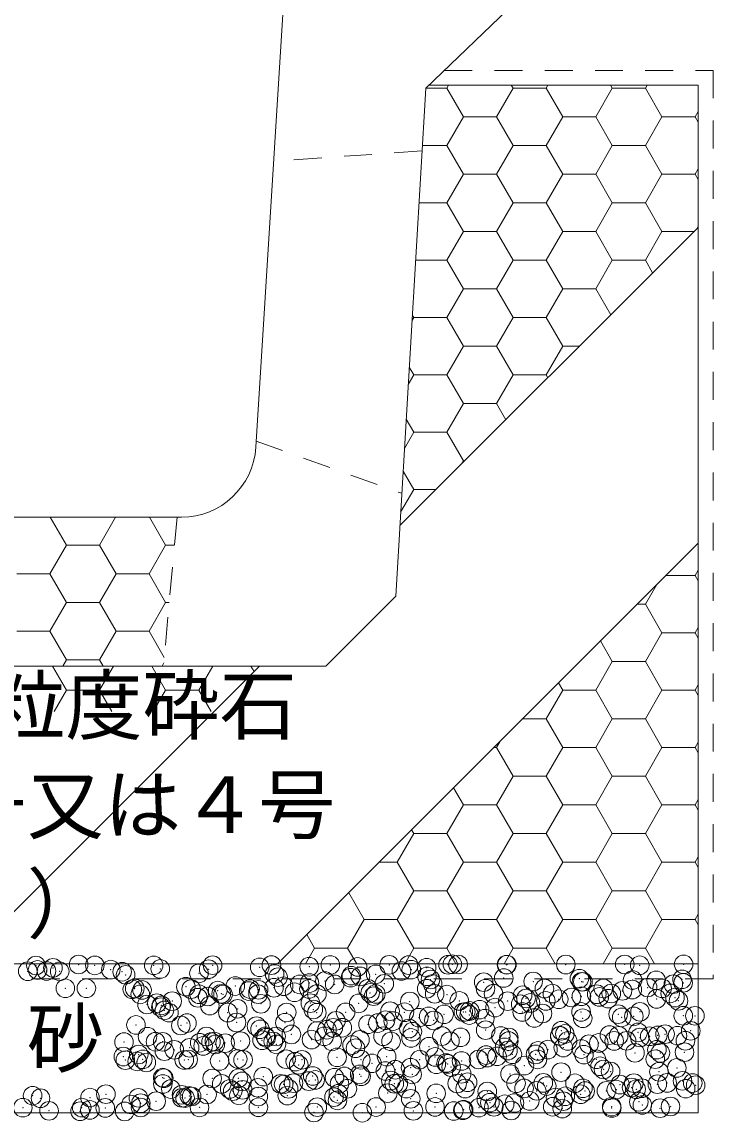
# Model space of a CAD drawing. Units: millimetres at full size; details may follow other scales. Extents: x -1384 to 16426, y -20408 to -2620.
# Drawn here: x 12985 to 13449, y -16127 to -15388 of the extents above; entities that cross this region are included whole.
import ezdxf
from ezdxf.enums import TextEntityAlignment as Align

# ---------------------------------------------------------------- set-up
doc = ezdxf.new("R2010")
doc.units = ezdxf.units.MM
doc.header["$LTSCALE"] = 25
doc.header["$PDMODE"] = 32
doc.header["$PDSIZE"] = 12.5
doc.linetypes.add('USER1', pattern=[1.35, 0.75, -0.6])
for name, color, linetype, lineweight in [('0_2', 7, 'Continuous', 5), ('本体', 2, 'Continuous', 13), ('補助線', 8, 'Continuous', 13), ('ﾊｯﾁﾝｸﾞ', 7, 'Continuous', 5)]:
    doc.layers.add(name, color=color, linetype=linetype, lineweight=lineweight)
doc.styles.add('ＭＳ ゴシック', font='')
doc.styles.get('ＭＳ ゴシック').set_extended_font_data('MS Gothic')

msp = doc.modelspace()

# ---------------------------------------------------------------- linework, layer by layer
at = {"layer": '0_2'}
for p, q in [((13269.98, -15432.94), (13271.16, -15430.9)), ((13314.43, -15432.94), (13313.25, -15430.9)), ((13336.66, -15432.94), (13337.84, -15430.9)), ((13381.11, -15432.94), (13379.93, -15430.9)), ((13403.33, -15432.94), (13404.51, -15430.9)), ((13255.74, -15432.94), (13269.98, -15432.94)), ((13281.1, -15452.19), (13269.98, -15432.94)), ((13303.32, -15452.19), (13314.43, -15432.94)), ((13314.43, -15432.94), (13336.66, -15432.94)), ((13347.77, -15452.19), (13336.66, -15432.94)), ((13370, -15452.19), (13381.11, -15432.94)), ((13381.11, -15432.94), (13403.33, -15432.94)), ((13414.45, -15452.19), (13403.33, -15432.94)), ((13269.98, -15471.44), (13281.1, -15452.19)), ((13281.1, -15452.19), (13303.32, -15452.19)), ((13314.43, -15471.44), (13303.32, -15452.19)), ((13336.66, -15471.44), (13347.77, -15452.19)), ((13347.77, -15452.19), (13370, -15452.19)), ((13381.11, -15471.44), (13370, -15452.19)), ((13403.33, -15471.44), (13414.45, -15452.19)), ((13414.45, -15452.19), (13436.67, -15452.19)), ((13436.67, -15452.19), (13438.74, -15448.6)), ((13438.74, -15455.78), (13436.67, -15452.19)), ((13253.47, -15471.44), (13269.98, -15471.44)), ((13281.1, -15490.69), (13269.98, -15471.44)), ((13303.32, -15490.69), (13314.43, -15471.44)), ((13314.43, -15471.44), (13336.66, -15471.44)), ((13347.77, -15490.69), (13336.66, -15471.44)), ((13370, -15490.69), (13381.11, -15471.44)), ((13381.11, -15471.44), (13403.33, -15471.44)), ((13414.45, -15490.69), (13403.33, -15471.44)), ((13269.98, -15509.93), (13281.1, -15490.69)), ((13281.1, -15490.69), (13303.32, -15490.69)), ((13314.43, -15509.93), (13303.32, -15490.69)), ((13336.66, -15509.93), (13347.77, -15490.69)), ((13347.77, -15490.69), (13370, -15490.69)), ((13381.11, -15509.93), (13370, -15490.69)), ((13403.33, -15509.93), (13414.45, -15490.69)), ((13414.45, -15490.69), (13436.67, -15490.69)), ((13436.67, -15490.69), (13438.74, -15487.1)), ((13438.74, -15494.28), (13436.67, -15490.69)), ((13251.2, -15509.93), (13269.98, -15509.93)), ((13281.1, -15529.18), (13269.98, -15509.93)), ((13303.32, -15529.18), (13314.43, -15509.93)), ((13314.43, -15509.93), (13336.66, -15509.93)), ((13347.77, -15529.18), (13336.66, -15509.93)), ((13370, -15529.18), (13381.11, -15509.93)), ((13381.11, -15509.93), (13403.33, -15509.93)), ((13414.45, -15529.18), (13403.33, -15509.93)), ((13437.78, -15527.26), (13438.74, -15525.59)), ((13269.98, -15548.43), (13281.1, -15529.18)), ((13281.1, -15529.18), (13303.32, -15529.18)), ((13314.43, -15548.43), (13303.32, -15529.18)), ((13336.66, -15548.43), (13347.77, -15529.18)), ((13347.77, -15529.18), (13370, -15529.18)), ((13381.11, -15548.43), (13370, -15529.18)), ((13403.33, -15548.43), (13414.45, -15529.18)), ((13414.45, -15529.18), (13435.86, -15529.18)), ((13248.92, -15548.43), (13269.98, -15548.43)), ((13281.1, -15567.68), (13269.98, -15548.43)), ((13303.32, -15567.68), (13314.43, -15548.43)), ((13314.43, -15548.43), (13336.66, -15548.43)), ((13347.77, -15567.68), (13336.66, -15548.43)), ((13370, -15567.68), (13381.11, -15548.43)), ((13381.11, -15548.43), (13403.33, -15548.43)), ((13408.19, -15556.85), (13403.33, -15548.43)), ((13269.98, -15586.92), (13281.1, -15567.68)), ((13281.1, -15567.68), (13303.32, -15567.68)), ((13314.43, -15586.92), (13303.32, -15567.68)), ((13336.66, -15586.92), (13347.77, -15567.68)), ((13347.77, -15567.68), (13370, -15567.68)), ((13380.01, -15585.03), (13370, -15567.68)), ((13246.53, -15589.06), (13247.76, -15586.92)), ((13247.76, -15586.92), (13246.75, -15585.18)), ((13247.76, -15586.92), (13269.98, -15586.92)), ((13281.1, -15606.17), (13269.98, -15586.92)), ((13303.32, -15606.17), (13314.43, -15586.92)), ((13314.43, -15586.92), (13336.66, -15586.92)), ((13347.77, -15606.17), (13336.66, -15586.92)), ((13269.98, -15625.42), (13281.1, -15606.17)), ((13281.1, -15606.17), (13303.32, -15606.17)), ((13314.43, -15625.42), (13303.32, -15606.17)), ((13336.66, -15625.42), (13347.77, -15606.17)), ((13347.77, -15606.17), (13358.87, -15606.17)), ((13247.76, -15625.42), (13244.69, -15620.11)), ((13243.99, -15631.94), (13247.76, -15625.42)), ((13247.76, -15625.42), (13269.98, -15625.42)), ((13281.1, -15644.66), (13269.98, -15625.42)), ((13303.32, -15644.66), (13314.43, -15625.42)), ((13314.43, -15625.42), (13336.66, -15625.42)), ((13337.74, -15627.3), (13336.66, -15625.42)), ((13269.98, -15663.91), (13281.1, -15644.66)), ((13281.1, -15644.66), (13303.32, -15644.66)), ((13309.56, -15655.48), (13303.32, -15644.66)), ((13247.76, -15663.91), (13242.63, -15655.03)), ((13241.46, -15674.81), (13247.76, -15663.91)), ((13247.76, -15663.91), (13269.98, -15663.91)), ((13281.1, -15683.16), (13269.98, -15663.91)), ((13280.02, -15685.01), (13281.1, -15683.16)), ((13281.1, -15683.16), (13281.88, -15683.16)), ((13247.76, -15702.41), (13240.57, -15689.96)), ((13238.93, -15717.69), (13247.76, -15702.41)), ((13247.76, -15702.41), (13262.63, -15702.41)), ((13239.11, -15725.93), (13238.51, -15724.88)), ((13436.67, -15760.15), (13438.74, -15756.56)), ((13417.02, -15760.15), (13436.67, -15760.15)), ((13438.74, -15763.74), (13436.67, -15760.15)), ((13403.33, -15779.4), (13410.93, -15766.24)), ((13397.77, -15779.4), (13403.33, -15779.4)), ((13414.45, -15798.64), (13403.33, -15779.4)), ((13403.33, -15817.89), (13414.45, -15798.64)), ((13414.45, -15798.64), (13436.67, -15798.64)), ((13436.67, -15798.64), (13438.74, -15795.05)), ((13438.74, -15802.23), (13436.67, -15798.64)), ((13381.11, -15817.89), (13373.12, -15804.05)), ((13014.4, -15837.14), (13005.02, -15820.9)), ((13036.62, -15837.14), (13046, -15820.9)), ((13081.07, -15837.14), (13071.69, -15820.9)), ((13103.3, -15837.14), (13112.67, -15820.9)), ((13140.48, -15824.56), (13138.37, -15820.9)), ((13370, -15837.14), (13381.11, -15817.89)), ((13381.11, -15817.89), (13403.33, -15817.89)), ((13414.45, -15837.14), (13403.33, -15817.89)), ((13006.12, -15851.47), (13014.4, -15837.14)), ((13014.4, -15837.14), (13036.62, -15837.14)), ((13044.9, -15851.47), (13036.62, -15837.14)), ((13072.79, -15851.47), (13081.07, -15837.14)), ((13081.07, -15837.14), (13103.3, -15837.14)), ((13111.57, -15851.47), (13103.3, -15837.14)), ((13336.66, -15856.39), (13347.77, -15837.14)), ((13347.77, -15837.14), (13344.94, -15832.23)), ((13347.77, -15837.14), (13370, -15837.14)), ((13381.11, -15856.39), (13370, -15837.14)), ((13403.33, -15856.39), (13414.45, -15837.14)), ((13414.45, -15837.14), (13436.67, -15837.14)), ((13436.67, -15837.14), (13438.74, -15833.55)), ((13438.74, -15840.73), (13436.67, -15837.14)), ((13320.78, -15856.39), (13336.66, -15856.39)), ((13347.77, -15875.63), (13336.66, -15856.39)), ((13370, -15875.63), (13381.11, -15856.39)), ((13381.11, -15856.39), (13403.33, -15856.39)), ((13414.45, -15875.63), (13403.33, -15856.39)), ((13303.32, -15875.63), (13305.76, -15871.41)), ((13436.67, -15875.63), (13438.74, -15872.04)), ((13301.54, -15875.63), (13303.32, -15875.63)), ((13314.43, -15894.88), (13303.32, -15875.63)), ((13336.66, -15894.88), (13347.77, -15875.63)), ((13347.77, -15875.63), (13370, -15875.63)), ((13381.11, -15894.88), (13370, -15875.63)), ((13403.33, -15894.88), (13414.45, -15875.63)), ((13414.45, -15875.63), (13436.67, -15875.63)), ((13438.74, -15879.22), (13436.67, -15875.63)), ((13303.32, -15914.13), (13314.43, -15894.88)), ((13314.43, -15894.88), (13336.66, -15894.88)), ((13347.77, -15914.13), (13336.66, -15894.88)), ((13370, -15914.13), (13381.11, -15894.88)), ((13381.11, -15894.88), (13403.33, -15894.88)), ((13414.45, -15914.13), (13403.33, -15894.88)), ((13281.1, -15914.13), (13274.49, -15902.68)), ((13436.67, -15914.13), (13438.74, -15910.54)), ((13269.98, -15933.38), (13281.1, -15914.13)), ((13281.1, -15914.13), (13303.32, -15914.13)), ((13314.43, -15933.38), (13303.32, -15914.13)), ((13336.66, -15933.38), (13347.77, -15914.13)), ((13347.77, -15914.13), (13370, -15914.13)), ((13381.11, -15933.38), (13370, -15914.13)), ((13403.33, -15933.38), (13414.45, -15914.13)), ((13414.45, -15914.13), (13436.67, -15914.13)), ((13438.74, -15917.72), (13436.67, -15914.13)), ((13236.65, -15952.62), (13247.76, -15933.38)), ((13247.76, -15933.38), (13246.31, -15930.86)), ((13247.76, -15933.38), (13269.98, -15933.38)), ((13281.1, -15952.62), (13269.98, -15933.38)), ((13303.32, -15952.62), (13314.43, -15933.38)), ((13314.43, -15933.38), (13336.66, -15933.38)), ((13347.77, -15952.62), (13336.66, -15933.38)), ((13370, -15952.62), (13381.11, -15933.38)), ((13381.11, -15933.38), (13403.33, -15933.38)), ((13414.45, -15952.62), (13403.33, -15933.38)), ((13436.67, -15952.62), (13438.74, -15949.03)), ((13224.55, -15952.62), (13236.65, -15952.62)), ((13247.76, -15971.87), (13236.65, -15952.62)), ((13269.98, -15971.87), (13281.1, -15952.62)), ((13281.1, -15952.62), (13303.32, -15952.62)), ((13314.43, -15971.87), (13303.32, -15952.62)), ((13336.66, -15971.87), (13347.77, -15952.62)), ((13347.77, -15952.62), (13370, -15952.62)), ((13381.11, -15971.87), (13370, -15952.62)), ((13403.33, -15971.87), (13414.45, -15952.62)), ((13414.45, -15952.62), (13436.67, -15952.62)), ((13438.74, -15956.21), (13436.67, -15952.62)), ((13214.42, -15991.12), (13204.04, -15973.13)), ((13236.65, -15991.12), (13247.76, -15971.87)), ((13247.76, -15971.87), (13269.98, -15971.87)), ((13281.1, -15991.12), (13269.98, -15971.87)), ((13303.32, -15991.12), (13314.43, -15971.87)), ((13314.43, -15971.87), (13336.66, -15971.87)), ((13347.77, -15991.12), (13336.66, -15971.87)), ((13370, -15991.12), (13381.11, -15971.87)), ((13381.11, -15971.87), (13403.33, -15971.87)), ((13414.45, -15991.12), (13403.33, -15971.87)), ((13203.31, -16010.37), (13214.42, -15991.12)), ((13214.42, -15991.12), (13236.65, -15991.12)), ((13247.76, -16010.37), (13236.65, -15991.12)), ((13269.98, -16010.37), (13281.1, -15991.12)), ((13281.1, -15991.12), (13303.32, -15991.12)), ((13314.43, -16010.37), (13303.32, -15991.12)), ((13336.66, -16010.37), (13347.77, -15991.12)), ((13347.77, -15991.12), (13370, -15991.12)), ((13381.11, -16010.37), (13370, -15991.12)), ((13403.33, -16010.37), (13414.45, -15991.12)), ((13414.45, -15991.12), (13436.67, -15991.12)), ((13436.67, -15991.12), (13438.74, -15987.53)), ((13438.74, -15994.71), (13436.67, -15991.12)), ((13181.08, -16010.37), (13175.86, -16001.31)), ((13175, -16020.9), (13181.08, -16010.37)), ((13181.08, -16010.37), (13203.31, -16010.37)), ((13209.39, -16020.9), (13203.31, -16010.37)), ((13241.68, -16020.9), (13247.76, -16010.37)), ((13247.76, -16010.37), (13269.98, -16010.37)), ((13276.06, -16020.9), (13269.98, -16010.37)), ((13308.35, -16020.9), (13314.43, -16010.37)), ((13314.43, -16010.37), (13336.66, -16010.37)), ((13342.74, -16020.9), (13336.66, -16010.37)), ((13375.03, -16020.9), (13381.11, -16010.37)), ((13381.11, -16010.37), (13403.33, -16010.37)), ((13409.41, -16020.9), (13403.33, -16010.37))]:
    msp.add_line(p, q, dxfattribs=at)
at = {"layer": '本体'}
for p, q in [((13163.74, -15320.9), (13141.67, -15674.02)), ((13316.24, -15374.9), (13255.74, -15432.9)), ((13255.74, -15432.9), (13235.61, -15774.04)), ((12935.72, -15720.9), (13091.77, -15720.9)), ((13188.74, -15820.9), (13235.61, -15774.04)), ((12838.74, -15820.9), (13188.74, -15820.9))]:
    msp.add_line(p, q, dxfattribs=at)
at = {"layer": '本体', "linetype": 'USER1', "lineweight": 9}
for p, q in [((13253.26, -15474.91), (13153.68, -15481.91)), ((13141.93, -15669.92), (13239.69, -15704.92)), ((13088.74, -15720.9), (13079.65, -15820.9))]:
    msp.add_line(p, q, dxfattribs=at)
at = {"layer": '本体'}
msp.add_arc((13091.77, -15670.9), 50, 270, 356.42367, dxfattribs=at)
at = {"layer": '補助線'}
for p, q in [((13438.74, -15526.3), (13238.4, -15726.63)), ((13438.74, -15738.43), (13156.27, -16020.9)), ((13144.14, -15820.9), (12944.14, -16020.9))]:
    msp.add_line(p, q, dxfattribs=at)
at = {"layer": '補助線', "lineweight": 5}
msp.add_lwpolyline([(12769.66, -15430.9), (12771.74, -15432.9), (12791.88, -15774.04), (12838.74, -15820.9), (13188.74, -15820.9), (13235.61, -15774.04), (13255.74, -15432.9), (13257.83, -15430.9), (13438.74, -15430.9), (13438.74, -16020.9), (12588.74, -16020.9), (12588.74, -15430.9)], close=True, dxfattribs=at)
at = {"layer": 'ﾊｯﾁﾝｸﾞ'}
for p, q in [((13014.4, -15739.67), (13003.56, -15720.9)), ((13036.62, -15739.67), (13047.46, -15720.9)), ((13081.07, -15739.67), (13070.23, -15720.9)), ((13003.28, -15758.92), (13014.4, -15739.67)), ((13014.4, -15739.67), (13036.62, -15739.67)), ((13047.73, -15758.92), (13036.62, -15739.67)), ((13069.96, -15758.92), (13081.07, -15739.67)), ((13081.07, -15739.67), (13087.04, -15739.67)), ((12981.06, -15758.92), (13003.28, -15758.92)), ((13014.4, -15778.17), (13003.28, -15758.92)), ((13036.62, -15778.17), (13047.73, -15758.92)), ((13047.73, -15758.92), (13069.96, -15758.92)), ((13081.07, -15778.17), (13069.96, -15758.92)), ((13003.28, -15797.42), (13014.4, -15778.17)), ((13014.4, -15778.17), (13036.62, -15778.17)), ((13047.73, -15797.42), (13036.62, -15778.17)), ((13069.96, -15797.42), (13081.07, -15778.17)), ((13081.07, -15778.17), (13083.54, -15778.17)), ((12981.06, -15797.42), (13003.28, -15797.42)), ((13014.4, -15816.66), (13003.28, -15797.42)), ((13036.62, -15816.66), (13047.73, -15797.42)), ((13047.73, -15797.42), (13069.96, -15797.42)), ((13080.18, -15815.12), (13069.96, -15797.42)), ((13011.95, -15820.9), (13014.4, -15816.66)), ((13014.4, -15816.66), (13036.62, -15816.66)), ((13039.07, -15820.9), (13036.62, -15816.66)), ((13078.62, -15820.9), (13079.84, -15818.79))]:
    msp.add_line(p, q, dxfattribs=at)
at = {"layer": 'ﾊｯﾁﾝｸﾞ', "linetype": 'USER1', "lineweight": 9}
msp.add_lwpolyline([(13268.26, -15420.9), (13448.74, -15420.9), (13448.74, -16030.9), (12578.74, -16030.9), (12578.74, -15420.9), (12759.23, -15420.9)], dxfattribs=at)
at = {"layer": 'ﾊｯﾁﾝｸﾞ', "lineweight": 20}
msp.add_lwpolyline([(13257.83, -15430.9), (13438.74, -15430.9), (13438.74, -16020.9), (12588.74, -16020.9), (12588.74, -15430.9), (12769.66, -15430.9)], dxfattribs=at)
msp.add_lwpolyline([(12588.74, -16020.9), (13438.74, -16020.9), (13438.74, -16120.9), (12588.74, -16120.9)], close=True, dxfattribs=at)
at = {"layer": 'ﾊｯﾁﾝｸﾞ'}
for p in [(13022.63, -16021.37), (13112.58, -16021.83), (13152.13, -16021.76), (13191.68, -16021.69), (13231.23, -16021.61), (13244.28, -16021.76), (13270.78, -16021.54), (13273.64, -16021.21), (13277.52, -16021.34), (13310.01, -16021.49), (13310.33, -16021.47), (13349.88, -16021.4), (13389.43, -16021.33), (13399.52, -16021.86), (13428.98, -16021.25), (12988.45, -16025.87), (12993.94, -16022.05), (12995.06, -16025), (13001.03, -16025.75), (13005.38, -16023.64), (13009.91, -16026), (13033.49, -16021.97), (13044.22, -16024.77), (13051.85, -16026.19), (13054.19, -16028.33), (13073.04, -16021.9), (13077.46, -16024.35), (13103.41, -16027.31), (13109.95, -16024.5), (13144.25, -16023.27), (13154.23, -16027.75), (13177.49, -16022.84), (13205.8, -16028.87), (13209.98, -16023), (13222.2, -16027.98), (13239.45, -16025.71), (13246.07, -16024.84), (13256.39, -16023.48), (13094.63, -16036.25), (13127.87, -16035.83), (13156.57, -16029.89), (13160.36, -16035.98), (13171.08, -16034.71), (13177.69, -16033.84), (13188.02, -16032.48), (13194.66, -16034.75), (13205.27, -16030.21), (13211.88, -16029.34), (13227.91, -16034.32), (13256.62, -16029.31), (13258.96, -16031.45), (13260.4, -16034.48), (13294.7, -16033.24), (13308.19, -16030.43), (13327.94, -16032.82), (13359, -16030.87), (13360.43, -16032.98), (13361.35, -16033.01), (13394.73, -16031.74), (13410.57, -16031.99), (13422.09, -16034.55), (13427.97, -16031.32), (13428.7, -16033.67), (13013.67, -16037.33), (13027.84, -16037.33), (13058.66, -16038.01), (13060.33, -16037.49), (13064.01, -16041.42), (13065.24, -16038.46), (13098.21, -16037.94), (13102.71, -16043.71), (13103.56, -16041.35), (13109.32, -16042.84), (13116.06, -16038.89), (13118.4, -16041.04), (13119.65, -16041.48), (13136.9, -16039.21), (13137.76, -16037.87), (13143.11, -16041.28), (13143.51, -16038.34), (13153.83, -16036.98), (13167.62, -16040.02), (13177.31, -16037.79), (13182.66, -16041.21), (13216.86, -16037.72), (13218.44, -16040.45), (13220.78, -16042.6), (13222.21, -16041.13), (13256.4, -16037.65), (13261.76, -16041.06), (13270.01, -16041.58), (13295.95, -16037.58), (13301.31, -16040.99), (13320.83, -16042.01), (13335.5, -16037.51), (13340.86, -16040.92), (13353.72, -16043.55), (13360.33, -16042.68), (13370.66, -16041.32), (13372.39, -16043.14), (13375.05, -16037.43), (13380.41, -16040.85), (13387.91, -16039.05), (13394.52, -16038.18), (13404.84, -16036.82), (13414.6, -16037.36), (13419.96, -16040.77), (13423.21, -16043.57), (13068.53, -16048.21), (13075.14, -16047.34), (13077.88, -16050.04), (13078.26, -16048.82), (13085.46, -16045.98), (13110.75, -16048.97), (13129.44, -16051.16), (13145.05, -16047.74), (13178.29, -16047.31), (13210.78, -16047.47), (13245.08, -16046.23), (13278.32, -16045.81), (13302.29, -16050.32), (13310.81, -16045.96), (13319.54, -16048.05), (13323.17, -16044.16), (13326.15, -16047.18), (13336.47, -16045.82), (13345.11, -16044.73), (13378.36, -16044.3), (13410.84, -16044.46), (13425.55, -16045.72), (13080.22, -16052.19), (13083.29, -16053.7), (13122.84, -16053.63), (13162.39, -16053.56), (13180.26, -16051.6), (13182.6, -16053.74), (13201.94, -16053.49), (13228.71, -16058.8), (13231.83, -16052.72), (13241.49, -16053.42), (13251.16, -16057.05), (13257.77, -16056.18), (13268.1, -16054.82), (13281.04, -16053.34), (13282.65, -16053.16), (13284.99, -16055.3), (13285.35, -16052.55), (13291.96, -16051.68), (13295.5, -16057.72), (13320.59, -16053.27), (13328.74, -16057.29), (13334.22, -16054.28), (13360.14, -16053.2), (13361.23, -16057.45), (13385.04, -16054.72), (13387.38, -16056.86), (13395.53, -16056.21), (13399.69, -16053.13), (13428.77, -16055.79), (13436.6, -16055.84), (13061.13, -16061.96), (13091.27, -16062.31), (13095.43, -16060.72), (13128.67, -16060.3), (13142.09, -16062.75), (13144.43, -16064.89), (13161.16, -16060.45), (13182.79, -16066.05), (13189.4, -16065.18), (13193.65, -16063.87), (13195.46, -16059.22), (13199.73, -16063.82), (13216.98, -16061.55), (13223.59, -16060.68), (13233.91, -16059.32), (13244.47, -16064.31), (13261.2, -16058.95), (13296.04, -16065.43), (13346.86, -16065.87), (13433.8, -16065.89), (13053.09, -16073.46), (13068.91, -16069.81), (13074.27, -16073.22), (13079.06, -16073.29), (13108.46, -16069.74), (13111.55, -16073.44), (13113.82, -16073.15), (13131.36, -16072.82), (13145.85, -16072.21), (13148.01, -16069.67), (13148.61, -16070.55), (13153.37, -16073.08), (13155.22, -16069.68), (13165.54, -16068.32), (13179.09, -16071.78), (13187.56, -16069.6), (13192.92, -16073.01), (13211.58, -16071.94), (13227.11, -16069.52), (13232.47, -16072.94), (13245.88, -16070.7), (13246.81, -16066.45), (13266.66, -16069.45), (13272.02, -16072.86), (13279.12, -16070.28), (13306.21, -16069.38), (13311.57, -16072.79), (13311.61, -16070.43), (13345.76, -16069.31), (13345.91, -16069.2), (13349.2, -16068.01), (13351.12, -16072.72), (13379.16, -16068.77), (13382.37, -16072.66), (13385.31, -16069.24), (13390.67, -16072.65), (13398.42, -16066.99), (13399.62, -16070.39), (13406.23, -16069.52), (13411.64, -16068.93), (13416.55, -16068.16), (13424.86, -16069.16), (13430.22, -16072.58), (13080.24, -16079.55), (13086.85, -16078.68), (13097.17, -16077.32), (13103.91, -16073.89), (13106.25, -16076.04), (13114.42, -16075.05), (13121.03, -16074.18), (13155.48, -16075.02), (13206.29, -16075.45), (13208.63, -16077.6), (13257.86, -16076.58), (13308.68, -16077.01), (13311.02, -16079.16), (13331.24, -16079.39), (13337.86, -16078.52), (13348.18, -16077.16), (13360.25, -16078.13), (13365.43, -16074.89), (13372.04, -16074.02), (13396.33, -16080.68), (13411.07, -16078.57), (13413.41, -16080.72), (13429.57, -16080.26), (13052.66, -16083.18), (13054, -16085.58), (13061.93, -16086.43), (13062.99, -16081.82), (13065.73, -16085.04), (13068.07, -16087.18), (13093.55, -16085.51), (13096.23, -16085.19), (13117.3, -16086.16), (13129.47, -16084.77), (13133.1, -16085.43), (13161.96, -16084.93), (13168.12, -16086.6), (13172.65, -16085.36), (13196.26, -16083.69), (13212.2, -16085.29), (13219.68, -16087.72), (13229.51, -16083.27), (13251.75, -16085.22), (13262, -16083.42), (13269.48, -16087.52), (13270.5, -16088.16), (13279.81, -16086.16), (13291.3, -16085.15), (13296.3, -16082.19), (13297.06, -16083.89), (13303.67, -16083.02), (13313.99, -16081.66), (13329.54, -16081.76), (13330.85, -16085.07), (13362.03, -16081.92), (13370.4, -16085), (13409.95, -16084.93), (13170.46, -16088.74), (13211.44, -16095.16), (13228.69, -16092.89), (13235.3, -16092.02), (13245.62, -16090.66), (13246.68, -16095.17), (13262.87, -16088.39), (13272.84, -16090.3), (13279.92, -16094.75), (13312.41, -16094.9), (13322.07, -16089.28), (13346.71, -16093.67), (13372.89, -16089.72), (13375.23, -16091.86), (13379.96, -16093.24), (13412.44, -16093.4), (13424.46, -16090.84), (13079.12, -16097.31), (13079.17, -16101.61), (13079.86, -16097.76), (13112.35, -16097.91), (13118.72, -16101.54), (13129.94, -16097.75), (13132.28, -16099.89), (13146.65, -16096.68), (13158.27, -16101.47), (13160.32, -16101.89), (13166.93, -16101.02), (13177.25, -16099.66), (13179.89, -16096.25), (13181.51, -16098.87), (13194.5, -16097.39), (13197.82, -16101.4), (13201.11, -16096.52), (13212.38, -16096.41), (13232.32, -16099.3), (13234.66, -16101.45), (13237.37, -16101.33), (13276.92, -16101.25), (13283.89, -16100.43), (13316.47, -16101.18), (13334.71, -16100.86), (13337.05, -16103.01), (13356.02, -16101.11), (13386.28, -16101.99), (13395.57, -16101.04), (13411.33, -16101.73), (13417.94, -16100.86), (13428.26, -16099.5), (13435.12, -16100.97), (13437.1, -16102.42), (12991.72, -16109.48), (13040.94, -16108.46), (13084.53, -16105.02), (13091.76, -16108.89), (13097.03, -16109.66), (13098.56, -16110.02), (13108.88, -16108.66), (13124.08, -16104.95), (13126.13, -16106.39), (13130.28, -16109.24), (13132.74, -16105.52), (13143.07, -16104.16), (13143.33, -16110.01), (13162.76, -16109.4), (13163.63, -16104.88), (13194.15, -16110.45), (13197.06, -16108.16), (13203.17, -16104.81), (13230.31, -16107.74), (13242.72, -16104.74), (13262.8, -16107.89), (13282.27, -16104.67), (13297.1, -16106.66), (13321.82, -16104.59), (13330.34, -16106.23), (13349.56, -16109.86), (13359.89, -16108.5), (13361.37, -16104.52), (13362.83, -16106.39), (13377.14, -16106.23), (13383.75, -16105.36), (13394.07, -16104), (13397.13, -16105.15), (13400.92, -16104.45), (13430.37, -16104.73), (12985.16, -16117.52), (12997, -16111.17), (13024.71, -16117.45), (13030.24, -16110.74), (13040.51, -16117.66), (13057.76, -16115.39), (13062.73, -16110.9), (13064.26, -16117.38), (13064.37, -16114.52), (13074.7, -16113.16), (13091.95, -16110.89), (13094.1, -16111.04), (13103.81, -16117.31), (13143.36, -16117.24), (13182.91, -16117.16), (13196.49, -16112.6), (13222.45, -16117.09), (13245.71, -16111.57), (13262, -16117.02), (13291.52, -16117.5), (13296.53, -16112.01), (13298.87, -16114.16), (13301.55, -16116.95), (13308.77, -16115.23), (13315.38, -16114.36), (13325.7, -16113), (13341.1, -16116.88), (13342.95, -16110.73), (13348.1, -16113.13), (13380.65, -16116.8), (13380.76, -16117.72), (13398.92, -16113.57), (13401.26, -16115.71), (13413.24, -16117.87), (13420.2, -16116.73), (13002.76, -16119.6), (13023.58, -16119.89), (13030.19, -16119.02), (13053.58, -16120.04), (13180.69, -16120.72), (13213.18, -16120.88), (13247.48, -16119.64), (13274.58, -16119.73), (13280.72, -16119.22), (13281.19, -16118.86), (13313.21, -16119.38), (13347.51, -16118.14)]:
    msp.add_point(p, dxfattribs=at)

# ---------------------------------------------------------------- texts
at = {"layer": '0_2', "style": 'ＭＳ ゴシック'}
msp.add_text('砂', height=37.98, dxfattribs=at).set_placement((13013.74, -16070.9), align=Align.MIDDLE_CENTER)
at = {"layer": 'ﾊｯﾁﾝｸﾞ', "style": 'ＭＳ ゴシック'}
for s, p in [('\u3000単粒度砕石', (12858.34, -15828.33)), ('（３号又は４号', (12832.44, -15895)), ('）', (12987.84, -15961.67))]:
    msp.add_text(s, height=37.98, dxfattribs=at).set_placement(p, align=Align.TOP_LEFT)

doc.saveas('drawing.dxf')
